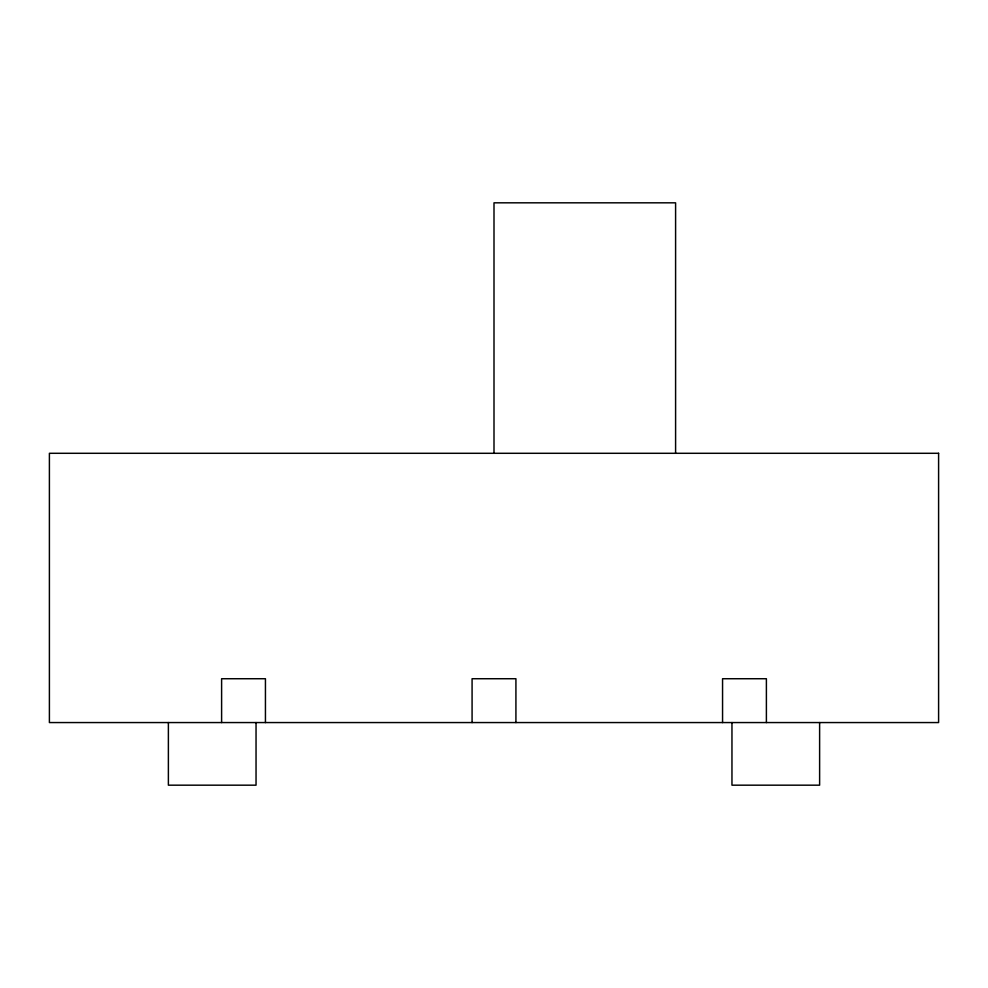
<?xml version="1.0" encoding="UTF-8"?>
<svg xmlns="http://www.w3.org/2000/svg" width="988" height="988" viewBox="0 0 988 988"><rect width="100%" height="100%" fill="white"/><g stroke="black" fill="none" stroke-linecap="round" stroke-linejoin="round"><path stroke-width="1.48" d="M819.62 722.561L819.62 785.176L731.96 785.176L731.96 722.561M766.392 722.561L766.392 678.731L722.561 678.731L722.561 722.561M675.594 453.294L675.594 202.824L494 202.824L494 453.294M515.921 722.561L515.921 678.731L472.079 678.731L472.079 722.561M265.439 722.561L265.439 678.731L221.608 678.731L221.608 722.561M256.04 722.561L256.04 785.176L168.38 785.176L168.38 722.561M938.6 453.294L49.4 453.294L49.4 722.561L938.6 722.561L938.6 453.294"/></g></svg>
